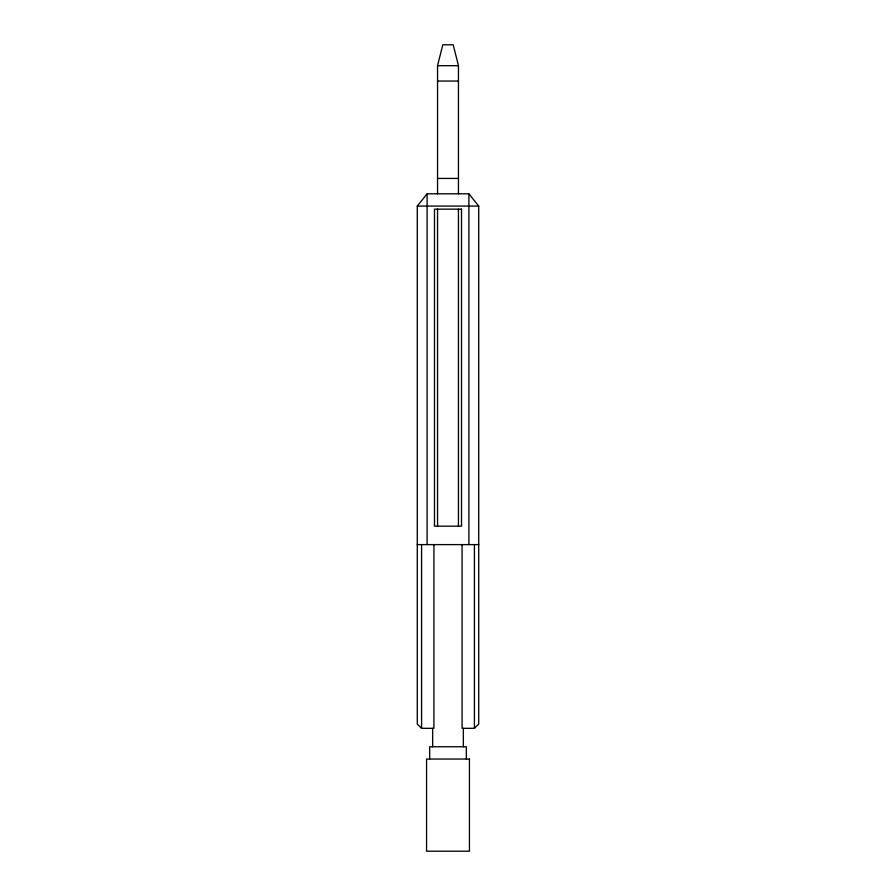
<?xml version="1.0" encoding="UTF-8"?>
<svg xmlns="http://www.w3.org/2000/svg" width="896" height="896" viewBox="0 0 896 896"><rect width="100%" height="100%" fill="white"/><g stroke="black" fill="none" stroke-linecap="round" stroke-linejoin="round"><path stroke-width="1.34" d="M437.55 193.794L437.55 65.688L442.781 44.8L453.219 44.8L458.45 65.688L458.45 193.794M433.922 544.611L433.922 728.325L421.579 728.325L417.278 724.024L417.278 206.08L427.112 193.794L468.888 193.794L478.722 206.08L478.722 724.024L474.421 728.325L462.078 728.325L462.078 544.611M437.55 65.688L458.45 65.688M437.55 81.054L458.45 81.054M437.55 178.427L458.45 178.427M417.278 206.08L478.722 206.08M417.278 544.611L478.722 544.611M474.421 544.611L474.421 728.325M468.888 193.794L468.888 544.611M466.346 759.035L466.346 746.749L429.654 746.749L429.654 759.035M463.355 728.325L463.355 746.749M458.45 209.149L458.45 526.187M437.55 209.149L437.55 526.187M432.645 728.325L432.645 746.749M427.112 193.794L427.112 544.611M421.579 544.611L421.579 728.325M461.518 209.149L434.482 209.149L434.482 526.187L461.518 526.187L461.518 209.149M469.437 759.035L426.563 759.035L426.563 851.2L469.437 851.2L469.437 759.035"/></g></svg>
